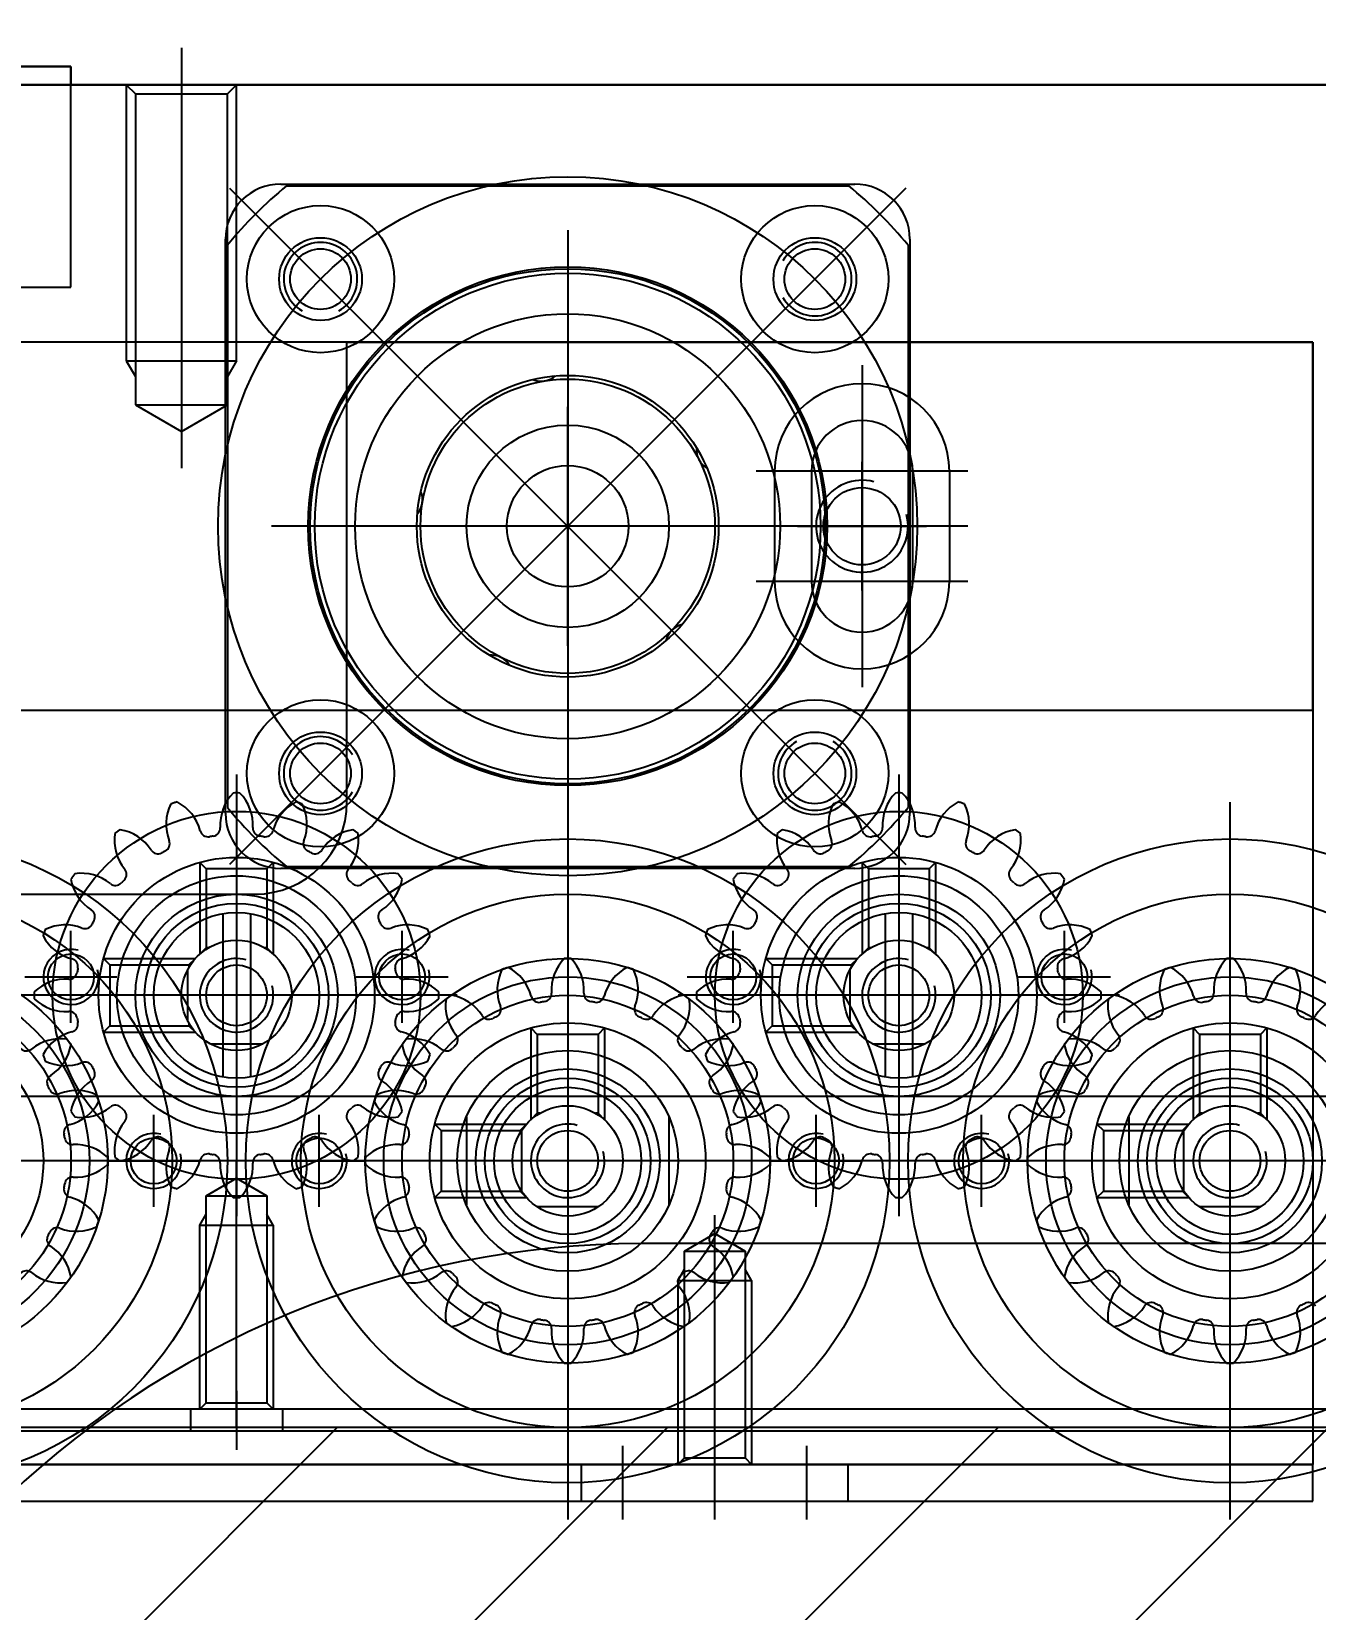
# Model space of a CAD drawing. Header units: inches. Extents: x 0 to 77285, y -118 to 40065.
# Drawn here: x 16554.5 to 16624.3, y 25985.7 to 26071.4 of the extents above; entities that cross this region are included whole.
import ezdxf

# ---------------------------------------------------------------- set-up
doc = ezdxf.new("R2010")
doc.units = ezdxf.units.IN
doc.header["$LTSCALE"] = 5
doc.header["$MEASUREMENT"] = 0
doc.layers.add('A', color=8, linetype='Continuous')
doc.styles.add('SCI', font='')
doc.styles.get('SCI').set_extended_font_data('Gulim')
doc.dimstyles.new('SCH', dxfattribs={"dimtxt": 2.5, "dimasz": 2, "dimexe": 1.25, "dimexo": 0.625, "dimtad": 1, "dimdec": 8, "dimtxsty": 'SCI', "dimcen": 2.5, "dimclrd": 4, "dimclre": 4, "dimclrt": 7, "dimadec": 8, "dimazin": 2, "dimtfac": 1, "dimtdec": 8, "dimtmove": 0, "dimatfit": 3, "dimfxl": 1, "dimarcsym": 0})

# ---------------------------------------------------------------- blocks, each defined once
blk = doc.blocks.new('A$Cc399747e')
h = blk.add_hatch()
h.set_pattern_fill('ANSI31', color=256, scale=4)
h.set_pattern_definition([(45, (8071.277, 63861.461), (-8.980256, 8.980256), [])])
h.paths.add_polyline_path([(891.797, 581), (491.797, 581), (491.797, 281), (891.797, 281)])
for p, q in [((663.797, 247), (663.797, 286)), ((686.797, 286), (686.797, 282)), ((691.797, 286), (691.797, 282)), ((696.797, 286), (696.797, 282)), ((699.797, 247), (699.797, 286)), ((884.297, 285), (659.297, 285)), ((659.297, 285), (659.297, 283)), ((684.547, 285), (684.547, 283)), ((699.047, 285), (699.047, 283)), ((691.797, 284), (691.797, 269.447)), ((659.297, 222), (659.297, 283)), ((659.297, 283), (884.297, 283)), ((884.297, 283), (659.297, 283)), ((690.147, 282.65), (689.797, 283)), ((689.797, 273), (689.797, 283)), ((693.447, 282.65), (690.147, 282.65)), ((690.147, 271.4), (690.147, 282.65)), ((693.797, 283), (693.447, 282.65)), ((693.447, 282.65), (693.447, 271.4)), ((693.797, 283), (693.797, 273)), ((717.797, 279), (717.797, 282.2)), ((491.797, 281), (891.797, 281)), ((491.797, 281), (891.797, 281)), ((715.297, 280), (715.297, 281.2)), ((720.297, 280), (720.297, 281.2)), ((663.797, 254.5), (663.797, 278.5)), ((699.797, 254.5), (699.797, 278.5)), ((689.797, 273), (690.147, 272.394)), ((693.797, 273), (689.797, 273)), ((693.797, 273), (693.447, 272.394)), ((691.797, 270.447), (690.147, 271.4)), ((693.447, 271.4), (690.147, 271.4)), ((693.447, 271.4), (691.797, 270.447)), ((681.797, 245.5), (681.797, 269.5)), ((717.797, 245.5), (717.797, 269.5)), ((662.14, 269.001), (665.454, 269.001)), ((671.026, 268.5), (666.033, 268.5)), ((666.383, 268.15), (666.033, 268.5)), ((669.297, 264.102), (669.297, 268.898)), ((671.026, 268.5), (670.676, 268.15)), ((694.297, 264.102), (694.297, 268.898)), ((698.14, 269.001), (701.454, 269.001)), ((707.026, 268.5), (702.033, 268.5)), ((702.383, 268.15), (702.033, 268.5)), ((705.297, 264.102), (705.297, 268.898)), ((707.026, 268.5), (706.676, 268.15)), ((666.298, 268.157), (666.298, 264.843)), ((666.383, 268.021), (666.383, 268.15)), ((670.676, 268.15), (666.383, 268.15)), ((670.676, 264.85), (670.676, 268.15)), ((702.298, 268.157), (702.298, 264.843)), ((702.383, 268.021), (702.383, 268.15)), ((706.676, 268.15), (702.383, 268.15)), ((706.676, 264.85), (706.676, 268.15)), ((644.297, 266.5), (683.297, 266.5)), ((651.797, 266.5), (675.797, 266.5)), ((680.297, 266.5), (719.297, 266.5)), ((687.797, 266.5), (711.797, 266.5)), ((716.297, 266.5), (755.297, 266.5)), ((723.797, 266.5), (747.797, 266.5)), ((661.797, 259.272), (661.797, 264.264)), ((662.147, 263.914), (661.797, 264.264)), ((665.447, 263.914), (665.797, 264.264)), ((665.797, 259.272), (665.797, 264.264)), ((666.383, 264.85), (666.033, 264.5)), ((671.026, 264.5), (666.033, 264.5)), ((666.383, 264.85), (666.383, 264.979)), ((670.676, 264.85), (666.383, 264.85)), ((671.026, 264.5), (670.676, 264.85)), ((697.797, 259.272), (697.797, 264.264)), ((698.147, 263.914), (697.797, 264.264)), ((701.447, 263.914), (701.797, 264.264)), ((701.797, 259.272), (701.797, 264.264)), ((702.383, 264.85), (702.033, 264.5)), ((707.026, 264.5), (702.033, 264.5)), ((702.383, 264.85), (702.383, 264.979)), ((706.676, 264.85), (702.383, 264.85)), ((707.026, 264.5), (706.676, 264.85)), ((662.147, 263.914), (662.277, 263.914)), ((662.147, 259.622), (662.147, 263.914)), ((665.318, 263.914), (665.447, 263.914)), ((665.447, 259.622), (665.447, 263.914)), ((698.147, 263.914), (698.277, 263.914)), ((698.147, 259.622), (698.147, 263.914)), ((701.318, 263.914), (701.447, 263.914)), ((701.447, 259.622), (701.447, 263.914)), ((681.797, 252), (681.797, 263)), ((717.797, 252), (717.797, 263)), ((681.047, 253.063), (681.047, 261.937)), ((682.547, 253.063), (682.547, 261.937)), ((717.047, 253.063), (717.047, 261.937)), ((718.547, 253.063), (718.547, 261.937)), ((683.22, 260.141), (680.374, 260.141)), ((719.22, 260.141), (716.374, 260.141)), ((661.797, 259.272), (662.147, 259.622)), ((662.147, 259.622), (665.447, 259.622)), ((665.797, 259.272), (665.447, 259.622)), ((689.026, 259.5), (684.033, 259.5)), ((684.383, 259.15), (684.033, 259.5)), ((684.383, 259.021), (684.383, 259.15)), ((688.676, 259.15), (684.383, 259.15)), ((689.026, 259.5), (688.676, 259.15)), ((688.676, 255.85), (688.676, 259.15)), ((697.797, 259.272), (698.147, 259.622)), ((698.147, 259.622), (701.447, 259.622)), ((701.797, 259.272), (701.447, 259.622)), ((725.026, 259.5), (720.033, 259.5)), ((720.383, 259.15), (720.033, 259.5)), ((720.383, 259.021), (720.383, 259.15)), ((724.676, 259.15), (720.383, 259.15)), ((725.026, 259.5), (724.676, 259.15)), ((724.676, 255.85), (724.676, 259.15)), ((684.438, 258.923), (684.438, 256.077)), ((720.438, 258.923), (720.438, 256.077)), ((669.797, 257.5), (693.797, 257.5)), ((676.297, 257.5), (687.297, 257.5)), ((705.797, 257.5), (729.797, 257.5)), ((712.297, 257.5), (723.297, 257.5)), ((684.383, 255.85), (684.033, 255.5)), ((684.383, 255.85), (684.383, 255.979)), ((688.676, 255.85), (684.383, 255.85)), ((689.026, 255.5), (688.676, 255.85)), ((720.383, 255.85), (720.033, 255.5)), ((720.383, 255.85), (720.383, 255.979)), ((724.676, 255.85), (720.383, 255.85)), ((725.026, 255.5), (724.676, 255.85)), ((679.797, 250.272), (679.797, 255.264)), ((680.147, 254.914), (679.797, 255.264)), ((680.147, 254.914), (680.277, 254.914)), ((680.147, 250.622), (680.147, 254.914)), ((683.318, 254.914), (683.447, 254.914)), ((683.447, 254.914), (683.797, 255.264)), ((683.447, 250.622), (683.447, 254.914)), ((683.797, 250.272), (683.797, 255.264)), ((689.026, 255.5), (684.033, 255.5)), ((715.797, 250.272), (715.797, 255.264)), ((716.147, 254.914), (715.797, 255.264)), ((716.147, 254.914), (716.277, 254.914)), ((716.147, 250.622), (716.147, 254.914)), ((719.318, 254.914), (719.447, 254.914)), ((719.447, 254.914), (719.797, 255.264)), ((719.447, 250.622), (719.447, 254.914)), ((719.797, 250.272), (719.797, 255.264)), ((725.026, 255.5), (720.033, 255.5)), ((826.797, 252), (716.797, 252)), ((679.797, 250.272), (680.147, 250.622)), ((680.147, 250.622), (683.447, 250.622)), ((683.797, 250.272), (683.447, 250.622)), ((684.197, 250.6), (715.397, 250.6)), ((715.086, 250.5), (684.508, 250.5)), ((715.797, 250.272), (716.147, 250.622)), ((716.147, 250.622), (719.447, 250.622)), ((719.797, 250.272), (719.447, 250.622)), ((718.182, 213.615), (681.412, 250.385)), ((681.412, 213.615), (718.182, 250.385)), ((699.797, 215.9), (699.797, 248.1)), ((681.197, 216.4), (681.197, 247.6)), ((681.297, 216.711), (681.297, 247.289)), ((684.241, 247.556), (688.483, 243.314)), ((715.354, 247.556), (711.111, 243.314)), ((718.297, 216.711), (718.297, 247.289)), ((718.397, 247.6), (718.397, 216.4)), ((711.797, 247), (711.797, 222)), ((659.297, 242), (659.297, 222)), ((884.297, 242), (659.297, 242)), ((683.797, 223.25), (683.797, 240.75)), ((699.797, 238.5), (699.797, 225.5)), ((683.797, 235.5), (683.797, 228.5)), ((678.047, 235), (689.547, 235)), ((679.047, 229), (679.047, 235)), ((681.047, 229), (681.047, 235)), ((686.547, 229), (686.547, 235)), ((688.547, 229), (688.547, 235)), ((678.047, 232), (689.547, 232)), ((687.297, 232), (680.297, 232)), ((683.697, 232), (715.897, 232)), ((693.297, 232), (706.297, 232)), ((678.047, 229), (689.547, 229)), ((711.797, 222), (659.297, 222)), ((659.297, 222), (884.297, 222)), ((684.241, 216.444), (688.483, 220.686)), ((715.354, 216.444), (711.111, 220.686)), ((739.797, 219), (726.797, 219)), ((726.797, 219), (726.797, 207)), ((715.397, 213.4), (684.197, 213.4)), ((715.086, 213.5), (684.508, 213.5)), ((1040.797, 208), (400.797, 208)), ((403.797, 208), (1037.797, 208)), ((726.797, 207), (726.797, 208)), ((816.797, 207), (726.797, 207)), ((726.797, 207), (816.797, 207))]:
    blk.add_line(p, q)
at = {"ltscale": 3}
for p, q in [((213.792, 281.2), (1040.797, 281.2)), ((717.797, 281), (717.797, 266.447)), ((213.792, 280), (1040.797, 280)), ((213.792, 280), (1040.797, 280)), ((716.147, 279.65), (715.797, 280)), ((715.797, 270), (715.797, 280)), ((719.447, 279.65), (716.147, 279.65)), ((716.147, 268.4), (716.147, 279.65)), ((719.797, 280), (719.447, 279.65)), ((719.447, 279.65), (719.447, 268.4)), ((719.797, 280), (719.797, 270)), ((663.797, 253.5), (663.797, 279.5)), ((699.797, 253.5), (699.797, 279.5)), ((715.797, 270), (716.147, 269.394)), ((719.797, 270), (715.797, 270)), ((719.797, 270), (719.447, 269.394)), ((677.297, 269), (677.297, 264)), ((686.297, 269), (686.297, 264)), ((713.297, 269), (713.297, 264)), ((722.297, 269), (722.297, 264)), ((717.797, 267.447), (716.147, 268.4)), ((719.447, 268.4), (716.147, 268.4)), ((719.447, 268.4), (717.797, 267.447)), ((650.797, 266.5), (676.797, 266.5)), ((679.797, 266.5), (674.797, 266.5)), ((688.797, 266.5), (683.797, 266.5)), ((686.797, 266.5), (712.797, 266.5)), ((715.797, 266.5), (710.797, 266.5)), ((724.797, 266.5), (719.797, 266.5)), ((722.797, 266.5), (748.797, 266.5)), ((681.797, 250), (681.797, 265)), ((717.797, 250), (717.797, 265)), ((655.297, 263), (886.297, 263)), ((672.797, 259), (672.797, 254)), ((690.797, 259), (690.797, 254)), ((708.797, 259), (708.797, 254)), ((726.797, 259), (726.797, 254)), ((674.297, 257.5), (689.297, 257.5)), ((710.297, 257.5), (725.297, 257.5)), ((675.297, 256.5), (670.297, 256.5)), ((693.297, 256.5), (688.297, 256.5)), ((711.297, 256.5), (706.297, 256.5)), ((729.297, 256.5), (724.297, 256.5)), ((720.797, 206), (720.797, 228.843)), ((720.797, 226.843), (718.297, 225.4)), ((723.297, 225.4), (720.797, 226.843)), ((723.297, 225.4), (718.297, 225.4)), ((718.297, 225.4), (718.297, 208.5)), ((723.297, 208.5), (723.297, 225.4)), ((717.797, 223), (718.297, 223.866)), ((723.797, 223), (723.297, 223.866)), ((723.797, 223), (717.797, 223)), ((717.797, 223), (717.797, 208)), ((723.797, 208), (723.797, 223)), ((718.297, 208.5), (717.797, 208)), ((723.297, 208.5), (718.297, 208.5)), ((723.797, 208), (723.297, 208.5)), ((1040.797, 208), (243.797, 208))]:
    blk.add_line(p, q, dxfattribs=at)
at = {"ltscale": 5}
blk.add_line((470.792, 271), (695.792, 271), dxfattribs=at)
for centre, radius in [((663.797, 266.5), 17.5), ((699.797, 266.5), 17.5), ((735.797, 266.5), 17.5), ((663.797, 266.5), 14.5), ((699.797, 266.5), 14.5), ((735.797, 266.5), 14.5), ((663.797, 266.5), 10), ((699.797, 266.5), 10), ((735.797, 266.5), 10), ((663.797, 266.5), 7.5), ((699.797, 266.5), 7.5), ((735.797, 266.5), 7.5), ((663.797, 266.5), 6), ((699.797, 266.5), 6), ((663.797, 266.5), 5), ((699.797, 266.5), 5), ((663.797, 266.5), 4.5), ((663.797, 266.5), 4), ((699.797, 266.5), 4.5), ((699.797, 266.5), 4), ((663.797, 266.5), 3), ((663.797, 266.5), 3), ((699.797, 266.5), 3), ((699.797, 266.5), 3), ((663.797, 266.5), 1.65), ((699.797, 266.5), 1.65), ((681.797, 257.5), 10), ((717.797, 257.5), 10), ((681.797, 257.5), 7.5), ((717.797, 257.5), 7.5), ((681.797, 257.5), 5), ((717.797, 257.5), 5), ((681.797, 257.5), 4.5), ((681.797, 257.5), 4.5), ((717.797, 257.5), 4.5), ((717.797, 257.5), 4.5), ((681.797, 257.5), 3), ((681.797, 257.5), 3), ((717.797, 257.5), 3), ((717.797, 257.5), 3), ((681.797, 257.5), 1.65), ((717.797, 257.5), 1.65), ((699.797, 232), 19), ((699.797, 232), 19), ((686.362, 245.435), 4), ((713.232, 245.435), 4), ((686.362, 245.435), 2.25), ((686.362, 245.435), 1.65), ((713.232, 245.435), 2.25), ((713.232, 245.435), 1.65), ((699.797, 232), 14.1), ((699.797, 232), 14), ((699.797, 232), 13.75), ((699.797, 232), 11.55), ((699.797, 232), 8.2), ((699.797, 232), 8), ((699.797, 232), 5.5), ((699.797, 232), 3.3), ((683.797, 232), 2.1), ((686.362, 218.565), 4), ((713.232, 218.565), 4), ((686.362, 218.565), 2.25), ((713.232, 218.565), 2.25), ((686.362, 218.565), 1.65), ((713.232, 218.565), 1.65)]:
    blk.add_circle(centre, radius)
at = {"ltscale": 3}
for centre, radius in [((663.797, 266.5), 11), ((699.797, 266.5), 11), ((735.797, 266.5), 11), ((663.797, 266.5), 9), ((699.797, 266.5), 9), ((735.797, 266.5), 9), ((677.297, 266.5), 1.25), ((686.297, 266.5), 1.25), ((713.297, 266.5), 1.25), ((722.297, 266.5), 1.25), ((681.797, 257.5), 6.5), ((717.797, 257.5), 6.5), ((681.797, 257.5), 5.5), ((717.797, 257.5), 5.5), ((672.797, 256.5), 1.25), ((690.797, 256.5), 1.25), ((708.797, 256.5), 1.25), ((726.797, 256.5), 1.25)]:
    blk.add_circle(centre, radius, dxfattribs=at)
at = {"ltscale": 5}
blk.add_arc((695.792, 321), 50, 270, 0, dxfattribs=at)
for centre, radius, start, end in [((665.409, 275.758), 2.5, 135.86546, 183.15785), ((663.797, 266.5), 11, 90, 90.94936), ((663.797, 266.5), 11, 89.05064, 90), ((662.185, 275.758), 2.5, 356.84215, 44.13454), ((701.409, 275.758), 2.5, 135.86546, 183.15785), ((699.797, 266.5), 11, 90, 90.94936), ((699.797, 266.5), 11, 89.05064, 90), ((698.185, 275.758), 2.5, 356.84215, 44.13454), ((662.47, 275.803), 2.5, 153.86546, 201.15785), ((663.797, 266.5), 11, 108, 108.94936), ((663.797, 266.5), 11, 107.05064, 108), ((659.403, 274.806), 2.5, 14.84215, 62.13454), ((668.191, 274.806), 2.5, 117.86546, 165.15785), ((663.797, 266.5), 11, 72, 72.94936), ((663.797, 266.5), 11, 71.05064, 72), ((665.125, 275.803), 2.5, 338.84215, 26.13454), ((698.47, 275.803), 2.5, 153.86546, 201.15785), ((699.797, 266.5), 11, 108, 108.94936), ((699.797, 266.5), 11, 107.05064, 108), ((695.403, 274.806), 2.5, 14.84215, 62.13454), ((704.191, 274.806), 2.5, 117.86546, 165.15785), ((699.797, 266.5), 11, 72, 72.94936), ((699.797, 266.5), 11, 71.05064, 72), ((701.125, 275.803), 2.5, 338.84215, 26.13454), ((662.247, 275.56), 0.442, 194.84215, 279.71096), ((662.472, 275.596), 0.442, 278.28904, 3.15785), ((665.122, 275.596), 0.442, 176.84215, 261.71096), ((665.348, 275.56), 0.442, 260.28904, 345.15785), ((670.543, 273.042), 2.5, 99.86546, 147.15785), ((663.797, 266.5), 11, 54, 54.94936), ((663.797, 266.5), 11, 53.05064, 54), ((699.797, 266.5), 11, 126, 126.94936), ((699.797, 266.5), 11, 125.05064, 126), ((693.052, 273.042), 2.5, 32.84215, 80.13454), ((698.247, 275.56), 0.442, 194.84215, 279.71096), ((698.472, 275.596), 0.442, 278.28904, 3.15785), ((701.122, 275.596), 0.442, 176.84215, 261.71096), ((701.348, 275.56), 0.442, 260.28904, 345.15785), ((706.543, 273.042), 2.5, 99.86546, 147.15785), ((699.797, 266.5), 11, 54, 54.94936), ((699.797, 266.5), 11, 53.05064, 54), ((659.726, 274.741), 0.442, 296.28904, 21.15785), ((663.797, 266.5), 8.75, 99, 99.71096), ((663.797, 266.5), 8.75, 98.28904, 99), ((663.797, 266.5), 8.75, 81, 81.71096), ((663.797, 266.5), 8.75, 80.28904, 81), ((667.868, 274.741), 0.442, 158.84215, 243.71096), ((667.935, 274.937), 2.5, 320.84215, 8.13454), ((695.66, 274.937), 2.5, 171.86546, 219.15785), ((695.726, 274.741), 0.442, 296.28904, 21.15785), ((699.797, 266.5), 8.75, 99, 99.71096), ((699.797, 266.5), 8.75, 98.28904, 99), ((699.797, 266.5), 8.75, 81, 81.71096), ((699.797, 266.5), 8.75, 80.28904, 81), ((703.868, 274.741), 0.442, 158.84215, 243.71096), ((703.935, 274.937), 2.5, 320.84215, 8.13454), ((659.523, 274.637), 0.442, 212.84215, 297.71096), ((663.797, 266.5), 8.75, 117, 117.71096), ((663.797, 266.5), 8.75, 116.28904, 117), ((663.797, 266.5), 8.75, 63, 63.71096), ((663.797, 266.5), 8.75, 62.28904, 63), ((668.071, 274.637), 0.442, 242.28904, 327.15785), ((695.523, 274.637), 0.442, 212.84215, 297.71096), ((699.797, 266.5), 8.75, 117, 117.71096), ((699.797, 266.5), 8.75, 116.28904, 117), ((699.797, 266.5), 8.75, 63, 63.71096), ((699.797, 266.5), 8.75, 62.28904, 63), ((704.071, 274.637), 0.442, 242.28904, 327.15785), ((670.215, 273.08), 0.442, 140.84215, 225.71096), ((672.234, 270.637), 2.5, 81.86546, 129.15785), ((670.339, 273.246), 2.5, 302.84215, 350.13454), ((663.797, 266.5), 11, 36, 36.94936), ((663.797, 266.5), 11, 35.05064, 36), ((699.797, 266.5), 11, 144, 144.94936), ((693.255, 273.246), 2.5, 189.86546, 237.15785), ((699.797, 266.5), 11, 143.05064, 144), ((691.36, 270.637), 2.5, 50.84215, 98.13454), ((693.379, 273.08), 0.442, 314.28904, 39.15785), ((706.215, 273.08), 0.442, 140.84215, 225.71096), ((708.234, 270.637), 2.5, 81.86546, 129.15785), ((706.339, 273.246), 2.5, 302.84215, 350.13454), ((699.797, 266.5), 11, 36, 36.94936), ((699.797, 266.5), 11, 35.05064, 36), ((735.797, 266.5), 11, 144, 144.94936), ((729.255, 273.246), 2.5, 189.86546, 237.15785), ((735.797, 266.5), 11, 143.05064, 144), ((727.36, 270.637), 2.5, 50.84215, 98.13454), ((663.797, 266.5), 8.75, 45, 45.71096), ((663.797, 266.5), 8.75, 44.28904, 45), ((670.377, 272.918), 0.442, 224.28904, 309.15785), ((693.218, 272.918), 0.442, 230.84215, 315.71096), ((699.797, 266.5), 8.75, 135, 135.71096), ((699.797, 266.5), 8.75, 134.28904, 135), ((699.797, 266.5), 8.75, 45, 45.71096), ((699.797, 266.5), 8.75, 44.28904, 45), ((706.377, 272.918), 0.442, 224.28904, 309.15785), ((729.218, 272.918), 0.442, 230.84215, 315.71096), ((671.935, 270.774), 0.442, 122.84215, 207.71096), ((691.66, 270.774), 0.442, 332.28904, 57.15785), ((707.935, 270.774), 0.442, 122.84215, 207.71096), ((727.66, 270.774), 0.442, 332.28904, 57.15785), ((663.797, 266.5), 8.75, 27, 27.71096), ((663.797, 266.5), 8.75, 26.28904, 27), ((672.038, 270.571), 0.442, 206.28904, 291.15785), ((673.1, 267.828), 2.5, 63.86546, 111.15785), ((690.495, 267.828), 2.5, 68.84215, 116.13454), ((691.556, 270.571), 0.442, 248.84215, 333.71096), ((699.797, 266.5), 8.75, 153, 153.71096), ((699.797, 266.5), 8.75, 152.28904, 153), ((699.797, 266.5), 8.75, 27, 27.71096), ((699.797, 266.5), 8.75, 26.28904, 27), ((708.038, 270.571), 0.442, 206.28904, 291.15785), ((709.1, 267.828), 2.5, 63.86546, 111.15785), ((726.495, 267.828), 2.5, 68.84215, 116.13454), ((727.556, 270.571), 0.442, 248.84215, 333.71096), ((735.797, 266.5), 8.75, 153, 153.71096), ((735.797, 266.5), 8.75, 152.28904, 153), ((672.104, 270.894), 2.5, 284.84215, 332.13454), ((663.797, 266.5), 11, 18, 18.94936), ((663.797, 266.5), 11, 17.05064, 18), ((699.797, 266.5), 11, 162, 162.94936), ((691.491, 270.894), 2.5, 207.86546, 255.15785), ((699.797, 266.5), 11, 161.05064, 162), ((708.104, 270.894), 2.5, 284.84215, 332.13454), ((699.797, 266.5), 11, 18, 18.94936), ((699.797, 266.5), 11, 17.05064, 18), ((735.797, 266.5), 11, 162, 162.94936), ((727.491, 270.894), 2.5, 207.86546, 255.15785), ((735.797, 266.5), 11, 161.05064, 162), ((663.797, 266.5), 2, 255, 195), ((683.409, 266.758), 2.5, 135.86546, 183.15785), ((681.797, 257.5), 11, 90, 90.94936), ((681.797, 257.5), 11, 89.05064, 90), ((680.185, 266.758), 2.5, 356.84215, 44.13454), ((699.797, 266.5), 2, 255, 195), ((719.409, 266.758), 2.5, 135.86546, 183.15785), ((717.797, 257.5), 11, 90, 90.94936), ((717.797, 257.5), 11, 89.05064, 90), ((716.185, 266.758), 2.5, 356.84215, 44.13454), ((672.857, 268.051), 0.442, 104.84215, 189.71096), ((663.797, 266.5), 8.75, 9, 9.71096), ((663.797, 266.5), 8.75, 8.28904, 9), ((672.893, 267.825), 0.442, 188.28904, 273.15785), ((680.47, 266.803), 2.5, 153.86546, 201.15785), ((681.797, 257.5), 11, 108, 108.94936), ((681.797, 257.5), 11, 107.05064, 108), ((677.403, 265.806), 2.5, 14.84215, 62.13454), ((686.191, 265.806), 2.5, 117.86546, 165.15785), ((681.797, 257.5), 11, 72, 72.94936), ((681.797, 257.5), 11, 71.05064, 72), ((683.125, 266.803), 2.5, 338.84215, 26.13454), ((690.702, 267.825), 0.442, 266.84215, 351.71096), ((690.737, 268.051), 0.442, 350.28904, 75.15785), ((699.797, 266.5), 8.75, 171, 171.71096), ((699.797, 266.5), 8.75, 170.28904, 171), ((708.857, 268.051), 0.442, 104.84215, 189.71096), ((699.797, 266.5), 8.75, 9, 9.71096), ((699.797, 266.5), 8.75, 8.28904, 9), ((708.893, 267.825), 0.442, 188.28904, 273.15785), ((716.47, 266.803), 2.5, 153.86546, 201.15785), ((717.797, 257.5), 11, 108, 108.94936), ((717.797, 257.5), 11, 107.05064, 108), ((713.403, 265.806), 2.5, 14.84215, 62.13454), ((722.191, 265.806), 2.5, 117.86546, 165.15785), ((717.797, 257.5), 11, 72, 72.94936), ((717.797, 257.5), 11, 71.05064, 72), ((719.125, 266.803), 2.5, 338.84215, 26.13454), ((726.702, 267.825), 0.442, 266.84215, 351.71096), ((726.737, 268.051), 0.442, 350.28904, 75.15785), ((735.797, 266.5), 8.75, 171, 171.71096), ((735.797, 266.5), 8.75, 170.28904, 171), ((673.055, 264.888), 2.5, 45.86546, 93.15785), ((690.54, 264.888), 2.5, 86.84215, 134.13454), ((709.055, 264.888), 2.5, 45.86546, 93.15785), ((726.54, 264.888), 2.5, 86.84215, 134.13454), ((673.055, 268.112), 2.5, 266.84215, 314.13454), ((663.797, 266.5), 11, 360, 0.94936), ((663.797, 266.5), 11, 359.05064, 0), ((677.66, 265.937), 2.5, 171.86546, 219.15785), ((681.797, 257.5), 11, 126, 126.94936), ((681.797, 257.5), 11, 125.05064, 126), ((675.052, 264.042), 2.5, 32.84215, 80.13454), ((680.247, 266.56), 0.442, 194.84215, 279.71096), ((681.797, 257.5), 8.75, 99, 99.71096), ((681.797, 257.5), 8.75, 98.28904, 99), ((680.472, 266.596), 0.442, 278.28904, 3.15785), ((683.122, 266.596), 0.442, 176.84215, 261.71096), ((681.797, 257.5), 8.75, 81, 81.71096), ((681.797, 257.5), 8.75, 80.28904, 81), ((683.348, 266.56), 0.442, 260.28904, 345.15785), ((688.543, 264.042), 2.5, 99.86546, 147.15785), ((685.935, 265.937), 2.5, 320.84215, 8.13454), ((681.797, 257.5), 11, 54, 54.94936), ((681.797, 257.5), 11, 53.05064, 54), ((699.797, 266.5), 11, 179.05064, 180), ((699.797, 266.5), 11, 180, 180.94936), ((690.54, 268.112), 2.5, 225.86546, 273.15785), ((709.055, 268.112), 2.5, 266.84215, 314.13454), ((699.797, 266.5), 11, 360, 0.94936), ((699.797, 266.5), 11, 359.05064, 0), ((713.66, 265.937), 2.5, 171.86546, 219.15785), ((717.797, 257.5), 11, 126, 126.94936), ((717.797, 257.5), 11, 125.05064, 126), ((711.052, 264.042), 2.5, 32.84215, 80.13454), ((716.247, 266.56), 0.442, 194.84215, 279.71096), ((717.797, 257.5), 8.75, 99, 99.71096), ((717.797, 257.5), 8.75, 98.28904, 99), ((716.472, 266.596), 0.442, 278.28904, 3.15785), ((719.122, 266.596), 0.442, 176.84215, 261.71096), ((717.797, 257.5), 8.75, 81, 81.71096), ((717.797, 257.5), 8.75, 80.28904, 81), ((719.348, 266.56), 0.442, 260.28904, 345.15785), ((724.543, 264.042), 2.5, 99.86546, 147.15785), ((721.935, 265.937), 2.5, 320.84215, 8.13454), ((717.797, 257.5), 11, 54, 54.94936), ((717.797, 257.5), 11, 53.05064, 54), ((735.797, 266.5), 11, 179.05064, 180), ((735.797, 266.5), 11, 180, 180.94936), ((726.54, 268.112), 2.5, 225.86546, 273.15785), ((663.797, 266.5), 8.75, 350.28904, 351), ((663.797, 266.5), 8.75, 351, 351.71096), ((672.893, 265.175), 0.442, 86.84215, 171.71096), ((677.523, 265.637), 0.442, 212.84215, 297.71096), ((681.797, 257.5), 8.75, 117, 117.71096), ((681.797, 257.5), 8.75, 116.28904, 117), ((677.726, 265.741), 0.442, 296.28904, 21.15785), ((685.868, 265.741), 0.442, 158.84215, 243.71096), ((681.797, 257.5), 8.75, 63, 63.71096), ((681.797, 257.5), 8.75, 62.28904, 63), ((686.071, 265.637), 0.442, 242.28904, 327.15785), ((690.702, 265.175), 0.442, 8.28904, 93.15785), ((699.797, 266.5), 8.75, 188.28904, 189), ((699.797, 266.5), 8.75, 189, 189.71096), ((699.797, 266.5), 8.75, 350.28904, 351), ((699.797, 266.5), 8.75, 351, 351.71096), ((708.893, 265.175), 0.442, 86.84215, 171.71096), ((713.523, 265.637), 0.442, 212.84215, 297.71096), ((717.797, 257.5), 8.75, 117, 117.71096), ((717.797, 257.5), 8.75, 116.28904, 117), ((713.726, 265.741), 0.442, 296.28904, 21.15785), ((721.868, 265.741), 0.442, 158.84215, 243.71096), ((717.797, 257.5), 8.75, 63, 63.71096), ((717.797, 257.5), 8.75, 62.28904, 63), ((722.071, 265.637), 0.442, 242.28904, 327.15785), ((726.702, 265.175), 0.442, 8.28904, 93.15785), ((735.797, 266.5), 8.75, 188.28904, 189), ((735.797, 266.5), 8.75, 189, 189.71096), ((672.857, 264.95), 0.442, 170.28904, 255.15785), ((672.104, 262.106), 2.5, 27.86546, 75.15785), ((675.379, 264.08), 0.442, 314.28904, 39.15785), ((688.215, 264.08), 0.442, 140.84215, 225.71096), ((691.491, 262.106), 2.5, 104.84215, 152.13454), ((690.737, 264.95), 0.442, 284.84215, 9.71096), ((708.857, 264.95), 0.442, 170.28904, 255.15785), ((708.104, 262.106), 2.5, 27.86546, 75.15785), ((711.379, 264.08), 0.442, 314.28904, 39.15785), ((724.215, 264.08), 0.442, 140.84215, 225.71096), ((727.491, 262.106), 2.5, 104.84215, 152.13454), ((726.737, 264.95), 0.442, 284.84215, 9.71096), ((681.797, 257.5), 11, 144, 144.94936), ((675.255, 264.246), 2.5, 189.86546, 237.15785), ((681.797, 257.5), 11, 143.05064, 144), ((673.36, 261.637), 2.5, 50.84215, 98.13454), ((675.218, 263.918), 0.442, 230.84215, 315.71096), ((681.797, 257.5), 8.75, 135, 135.71096), ((681.797, 257.5), 8.75, 134.28904, 135), ((681.797, 257.5), 8.75, 45, 45.71096), ((681.797, 257.5), 8.75, 44.28904, 45), ((688.377, 263.918), 0.442, 224.28904, 309.15785), ((690.234, 261.637), 2.5, 81.86546, 129.15785), ((688.339, 264.246), 2.5, 302.84215, 350.13454), ((681.797, 257.5), 11, 36, 36.94936), ((681.797, 257.5), 11, 35.05064, 36), ((717.797, 257.5), 11, 144, 144.94936), ((711.255, 264.246), 2.5, 189.86546, 237.15785), ((717.797, 257.5), 11, 143.05064, 144), ((709.36, 261.637), 2.5, 50.84215, 98.13454), ((711.218, 263.918), 0.442, 230.84215, 315.71096), ((717.797, 257.5), 8.75, 135, 135.71096), ((717.797, 257.5), 8.75, 134.28904, 135), ((717.797, 257.5), 8.75, 45, 45.71096), ((717.797, 257.5), 8.75, 44.28904, 45), ((724.377, 263.918), 0.442, 224.28904, 309.15785), ((726.234, 261.637), 2.5, 81.86546, 129.15785), ((724.339, 264.246), 2.5, 302.84215, 350.13454), ((717.797, 257.5), 11, 36, 36.94936), ((717.797, 257.5), 11, 35.05064, 36), ((663.797, 266.5), 8.75, 332.28904, 333), ((663.797, 266.5), 8.75, 333, 333.71096), ((672.038, 262.429), 0.442, 68.84215, 153.71096), ((673.1, 265.172), 2.5, 248.84215, 296.13454), ((663.797, 266.5), 11, 341.05064, 342), ((663.797, 266.5), 11, 342, 342.94936), ((699.797, 266.5), 11, 197.05064, 198), ((699.797, 266.5), 11, 198, 198.94936), ((690.495, 265.172), 2.5, 243.86546, 291.15785), ((691.556, 262.429), 0.442, 26.28904, 111.15785), ((699.797, 266.5), 8.75, 206.28904, 207), ((699.797, 266.5), 8.75, 207, 207.71096), ((699.797, 266.5), 8.75, 332.28904, 333), ((699.797, 266.5), 8.75, 333, 333.71096), ((708.038, 262.429), 0.442, 68.84215, 153.71096), ((709.1, 265.172), 2.5, 248.84215, 296.13454), ((699.797, 266.5), 11, 341.05064, 342), ((699.797, 266.5), 11, 342, 342.94936), ((735.797, 266.5), 11, 197.05064, 198), ((735.797, 266.5), 11, 198, 198.94936), ((726.495, 265.172), 2.5, 243.86546, 291.15785), ((727.556, 262.429), 0.442, 26.28904, 111.15785), ((735.797, 266.5), 8.75, 206.28904, 207), ((735.797, 266.5), 8.75, 207, 207.71096), ((671.935, 262.226), 0.442, 152.28904, 237.15785), ((670.339, 259.754), 2.5, 9.86546, 57.15785), ((673.66, 261.774), 0.442, 332.28904, 57.15785), ((689.935, 261.774), 0.442, 122.84215, 207.71096), ((693.255, 259.754), 2.5, 122.84215, 170.13454), ((691.66, 262.226), 0.442, 302.84215, 27.71096), ((707.935, 262.226), 0.442, 152.28904, 237.15785), ((706.339, 259.754), 2.5, 9.86546, 57.15785), ((709.66, 261.774), 0.442, 332.28904, 57.15785), ((725.935, 261.774), 0.442, 122.84215, 207.71096), ((729.255, 259.754), 2.5, 122.84215, 170.13454), ((727.66, 262.226), 0.442, 302.84215, 27.71096), ((681.797, 257.5), 11, 162, 162.94936), ((681.797, 257.5), 11, 161.05064, 162), ((672.495, 258.828), 2.5, 68.84215, 116.13454), ((673.556, 261.571), 0.442, 248.84215, 333.71096), ((681.797, 257.5), 8.75, 153, 153.71096), ((681.797, 257.5), 8.75, 152.28904, 153), ((681.797, 257.5), 8.75, 27, 27.71096), ((681.797, 257.5), 8.75, 26.28904, 27), ((690.038, 261.571), 0.442, 206.28904, 291.15785), ((691.1, 258.828), 2.5, 63.86546, 111.15785), ((681.797, 257.5), 11, 18, 18.94936), ((681.797, 257.5), 11, 17.05064, 18), ((717.797, 257.5), 11, 162, 162.94936), ((717.797, 257.5), 11, 161.05064, 162), ((708.495, 258.828), 2.5, 68.84215, 116.13454), ((709.556, 261.571), 0.442, 248.84215, 333.71096), ((717.797, 257.5), 8.75, 153, 153.71096), ((717.797, 257.5), 8.75, 152.28904, 153), ((717.797, 257.5), 8.75, 27, 27.71096), ((717.797, 257.5), 8.75, 26.28904, 27), ((726.038, 261.571), 0.442, 206.28904, 291.15785), ((727.1, 258.828), 2.5, 63.86546, 111.15785), ((717.797, 257.5), 11, 18, 18.94936), ((717.797, 257.5), 11, 17.05064, 18), ((670.215, 259.921), 0.442, 134.28904, 219.15785), ((663.797, 266.5), 8.75, 314.28904, 315), ((663.797, 266.5), 8.75, 315, 315.71096), ((670.377, 260.082), 0.442, 50.84215, 135.71096), ((672.234, 262.363), 2.5, 230.84215, 278.13454), ((673.491, 261.894), 2.5, 207.86546, 255.15785), ((663.797, 266.5), 11, 323.05064, 324), ((663.797, 266.5), 11, 324, 324.94936), ((690.104, 261.894), 2.5, 284.84215, 332.13454), ((699.797, 266.5), 11, 215.05064, 216), ((699.797, 266.5), 11, 216, 216.94936), ((691.36, 262.363), 2.5, 261.86546, 309.15785), ((693.218, 260.082), 0.442, 44.28904, 129.15785), ((699.797, 266.5), 8.75, 224.28904, 225), ((699.797, 266.5), 8.75, 225, 225.71096), ((693.379, 259.921), 0.442, 320.84215, 45.71096), ((706.215, 259.921), 0.442, 134.28904, 219.15785), ((699.797, 266.5), 8.75, 314.28904, 315), ((699.797, 266.5), 8.75, 315, 315.71096), ((706.377, 260.082), 0.442, 50.84215, 135.71096), ((708.234, 262.363), 2.5, 230.84215, 278.13454), ((709.491, 261.894), 2.5, 207.86546, 255.15785), ((699.797, 266.5), 11, 323.05064, 324), ((699.797, 266.5), 11, 324, 324.94936), ((726.104, 261.894), 2.5, 284.84215, 332.13454), ((735.797, 266.5), 11, 215.05064, 216), ((735.797, 266.5), 11, 216, 216.94936), ((727.36, 262.363), 2.5, 261.86546, 309.15785), ((729.218, 260.082), 0.442, 44.28904, 129.15785), ((667.935, 258.063), 2.5, 351.86546, 39.15785), ((672.737, 259.051), 0.442, 350.28904, 75.15785), ((681.797, 257.5), 2, 255, 195), ((690.857, 259.051), 0.442, 104.84215, 189.71096), ((695.66, 258.063), 2.5, 140.84215, 188.13454), ((703.935, 258.063), 2.5, 351.86546, 39.15785), ((708.737, 259.051), 0.442, 350.28904, 75.15785), ((717.797, 257.5), 2, 255, 195), ((726.857, 259.051), 0.442, 104.84215, 189.71096), ((657.052, 259.958), 2.5, 279.86546, 327.15785), ((659.523, 258.363), 0.442, 62.28904, 147.15785), ((663.797, 266.5), 8.75, 242.28904, 243), ((663.797, 266.5), 8.75, 243, 243.71096), ((659.726, 258.259), 0.442, 338.84215, 63.71096), ((667.868, 258.259), 0.442, 116.28904, 201.15785), ((663.797, 266.5), 8.75, 296.28904, 297), ((663.797, 266.5), 8.75, 297, 297.71096), ((668.071, 258.363), 0.442, 32.84215, 117.71096), ((670.543, 259.958), 2.5, 212.84215, 260.13454), ((672.54, 255.888), 2.5, 86.84215, 134.13454), ((672.702, 258.825), 0.442, 266.84215, 351.71096), ((681.797, 257.5), 8.75, 171, 171.71096), ((681.797, 257.5), 8.75, 170.28904, 171), ((681.797, 257.5), 8.75, 9, 9.71096), ((681.797, 257.5), 8.75, 8.28904, 9), ((690.893, 258.825), 0.442, 188.28904, 273.15785), ((691.055, 255.888), 2.5, 45.86546, 93.15785), ((693.052, 259.958), 2.5, 279.86546, 327.15785), ((695.523, 258.363), 0.442, 62.28904, 147.15785), ((699.797, 266.5), 8.75, 242.28904, 243), ((699.797, 266.5), 8.75, 243, 243.71096), ((695.726, 258.259), 0.442, 338.84215, 63.71096), ((703.868, 258.259), 0.442, 116.28904, 201.15785), ((699.797, 266.5), 8.75, 296.28904, 297), ((699.797, 266.5), 8.75, 297, 297.71096), ((704.071, 258.363), 0.442, 32.84215, 117.71096), ((706.543, 259.958), 2.5, 212.84215, 260.13454), ((708.54, 255.888), 2.5, 86.84215, 134.13454), ((708.702, 258.825), 0.442, 266.84215, 351.71096), ((717.797, 257.5), 8.75, 171, 171.71096), ((717.797, 257.5), 8.75, 170.28904, 171), ((717.797, 257.5), 8.75, 9, 9.71096), ((717.797, 257.5), 8.75, 8.28904, 9), ((726.893, 258.825), 0.442, 188.28904, 273.15785), ((727.055, 255.888), 2.5, 45.86546, 93.15785), ((662.47, 257.197), 2.5, 158.84215, 206.13454), ((659.403, 258.194), 2.5, 297.86546, 345.15785), ((662.247, 257.44), 0.442, 80.28904, 165.15785), ((663.797, 266.5), 8.75, 260.28904, 261), ((663.797, 266.5), 8.75, 261, 261.71096), ((662.472, 257.405), 0.442, 356.84215, 81.71096), ((665.409, 257.242), 2.5, 176.84215, 224.13454), ((662.185, 257.242), 2.5, 315.86546, 3.15785), ((665.122, 257.405), 0.442, 98.28904, 183.15785), ((663.797, 266.5), 8.75, 278.28904, 279), ((663.797, 266.5), 8.75, 279, 279.71096), ((665.348, 257.44), 0.442, 14.84215, 99.71096), ((668.191, 258.194), 2.5, 194.84215, 242.13454), ((665.125, 257.197), 2.5, 333.86546, 21.15785), ((663.797, 266.5), 11, 305.05064, 306), ((663.797, 266.5), 11, 306, 306.94936), ((681.797, 257.5), 11, 179.05064, 180), ((681.797, 257.5), 11, 180, 180.94936), ((681.797, 257.5), 11, 360, 0.94936), ((681.797, 257.5), 11, 359.05064, 0), ((699.797, 266.5), 11, 233.05064, 234), ((699.797, 266.5), 11, 234, 234.94936), ((698.47, 257.197), 2.5, 158.84215, 206.13454), ((695.403, 258.194), 2.5, 297.86546, 345.15785), ((698.247, 257.44), 0.442, 80.28904, 165.15785), ((699.797, 266.5), 8.75, 260.28904, 261), ((699.797, 266.5), 8.75, 261, 261.71096), ((698.472, 257.405), 0.442, 356.84215, 81.71096), ((701.409, 257.242), 2.5, 176.84215, 224.13454), ((698.185, 257.242), 2.5, 315.86546, 3.15785), ((701.122, 257.405), 0.442, 98.28904, 183.15785), ((699.797, 266.5), 8.75, 278.28904, 279), ((699.797, 266.5), 8.75, 279, 279.71096), ((701.348, 257.44), 0.442, 14.84215, 99.71096), ((704.191, 258.194), 2.5, 194.84215, 242.13454), ((701.125, 257.197), 2.5, 333.86546, 21.15785), ((699.797, 266.5), 11, 305.05064, 306), ((699.797, 266.5), 11, 306, 306.94936), ((717.797, 257.5), 11, 179.05064, 180), ((717.797, 257.5), 11, 180, 180.94936), ((717.797, 257.5), 11, 360, 0.94936), ((717.797, 257.5), 11, 359.05064, 0), ((672.54, 259.112), 2.5, 225.86546, 273.15785), ((672.702, 256.175), 0.442, 8.28904, 93.15785), ((690.893, 256.175), 0.442, 86.84215, 171.71096), ((691.055, 259.112), 2.5, 266.84215, 314.13454), ((708.54, 259.112), 2.5, 225.86546, 273.15785), ((708.702, 256.175), 0.442, 8.28904, 93.15785), ((726.893, 256.175), 0.442, 86.84215, 171.71096), ((727.055, 259.112), 2.5, 266.84215, 314.13454), ((663.797, 266.5), 11, 251.05064, 252), ((663.797, 266.5), 11, 252, 252.94936), ((663.797, 266.5), 11, 287.05064, 288), ((663.797, 266.5), 11, 288, 288.94936), ((672.737, 255.95), 0.442, 284.84215, 9.71096), ((681.797, 257.5), 8.75, 188.28904, 189), ((681.797, 257.5), 8.75, 189, 189.71096), ((690.857, 255.95), 0.442, 170.28904, 255.15785), ((681.797, 257.5), 8.75, 350.28904, 351), ((681.797, 257.5), 8.75, 351, 351.71096), ((699.797, 266.5), 11, 251.05064, 252), ((699.797, 266.5), 11, 252, 252.94936), ((699.797, 266.5), 11, 287.05064, 288), ((699.797, 266.5), 11, 288, 288.94936), ((708.737, 255.95), 0.442, 284.84215, 9.71096), ((717.797, 257.5), 8.75, 188.28904, 189), ((717.797, 257.5), 8.75, 189, 189.71096), ((726.857, 255.95), 0.442, 170.28904, 255.15785), ((717.797, 257.5), 8.75, 350.28904, 351), ((717.797, 257.5), 8.75, 351, 351.71096), ((663.797, 266.5), 11, 269.05064, 270), ((663.797, 266.5), 11, 270, 270.94936), ((673.491, 253.106), 2.5, 104.84215, 152.13454), ((690.104, 253.106), 2.5, 27.86546, 75.15785), ((699.797, 266.5), 11, 269.05064, 270), ((699.797, 266.5), 11, 270, 270.94936), ((709.491, 253.106), 2.5, 104.84215, 152.13454), ((726.104, 253.106), 2.5, 27.86546, 75.15785), ((681.797, 257.5), 11, 197.05064, 198), ((681.797, 257.5), 11, 198, 198.94936), ((672.495, 256.172), 2.5, 243.86546, 291.15785), ((691.1, 256.172), 2.5, 248.84215, 296.13454), ((681.797, 257.5), 11, 341.05064, 342), ((681.797, 257.5), 11, 342, 342.94936), ((717.797, 257.5), 11, 197.05064, 198), ((717.797, 257.5), 11, 198, 198.94936), ((708.495, 256.172), 2.5, 243.86546, 291.15785), ((727.1, 256.172), 2.5, 248.84215, 296.13454), ((717.797, 257.5), 11, 341.05064, 342), ((717.797, 257.5), 11, 342, 342.94936), ((673.556, 253.429), 0.442, 26.28904, 111.15785), ((673.66, 253.226), 0.442, 302.84215, 27.71096), ((681.797, 257.5), 8.75, 206.28904, 207), ((681.797, 257.5), 8.75, 207, 207.71096), ((689.935, 253.226), 0.442, 152.28904, 237.15785), ((681.797, 257.5), 8.75, 332.28904, 333), ((681.797, 257.5), 8.75, 333, 333.71096), ((690.038, 253.429), 0.442, 68.84215, 153.71096), ((709.556, 253.429), 0.442, 26.28904, 111.15785), ((709.66, 253.226), 0.442, 302.84215, 27.71096), ((717.797, 257.5), 8.75, 206.28904, 207), ((717.797, 257.5), 8.75, 207, 207.71096), ((725.935, 253.226), 0.442, 152.28904, 237.15785), ((717.797, 257.5), 8.75, 332.28904, 333), ((717.797, 257.5), 8.75, 333, 333.71096), ((726.038, 253.429), 0.442, 68.84215, 153.71096), ((675.255, 250.754), 2.5, 122.84215, 170.13454), ((688.339, 250.754), 2.5, 9.86546, 57.15785), ((711.255, 250.754), 2.5, 122.84215, 170.13454), ((724.339, 250.754), 2.5, 9.86546, 57.15785), ((673.36, 253.363), 2.5, 261.86546, 309.15785), ((675.218, 251.082), 0.442, 44.28904, 129.15785), ((681.797, 257.5), 8.75, 224.28904, 225), ((681.797, 257.5), 8.75, 315, 315.71096), ((688.377, 251.082), 0.442, 50.84215, 135.71096), ((690.234, 253.363), 2.5, 230.84215, 278.13454), ((709.36, 253.363), 2.5, 261.86546, 309.15785), ((711.218, 251.082), 0.442, 44.28904, 129.15785), ((717.797, 257.5), 8.75, 224.28904, 225), ((716.797, 247), 5, 90, 180), ((717.797, 257.5), 8.75, 315, 315.71096), ((724.377, 251.082), 0.442, 50.84215, 135.71096), ((726.234, 253.363), 2.5, 230.84215, 278.13454), ((681.797, 257.5), 11, 215.05064, 216), ((681.797, 257.5), 11, 216, 216.94936), ((677.66, 249.063), 2.5, 140.84215, 188.13454), ((681.797, 257.5), 8.75, 225, 225.71096), ((675.379, 250.921), 0.442, 320.84215, 45.71096), ((684.197, 247.6), 3, 90, 180), ((699.797, 232), 24, 129.57122, 140.42878), ((688.215, 250.921), 0.442, 134.28904, 219.15785), ((685.935, 249.063), 2.5, 351.86546, 39.15785), ((681.797, 257.5), 8.75, 314.28904, 315), ((681.797, 257.5), 11, 323.05064, 324), ((681.797, 257.5), 11, 324, 324.94936), ((717.797, 257.5), 11, 215.05064, 216), ((717.797, 257.5), 11, 216, 216.94936), ((713.66, 249.063), 2.5, 140.84215, 188.13454), ((717.797, 257.5), 8.75, 225, 225.71096), ((711.379, 250.921), 0.442, 320.84215, 45.71096), ((699.797, 232), 24, 39.57122, 50.42878), ((715.397, 247.6), 3, 0, 90), ((724.215, 250.921), 0.442, 134.28904, 219.15785), ((721.935, 249.063), 2.5, 351.86546, 39.15785), ((717.797, 257.5), 8.75, 314.28904, 315), ((717.797, 257.5), 11, 323.05064, 324), ((717.797, 257.5), 11, 324, 324.94936), ((677.523, 249.363), 0.442, 62.28904, 147.15785), ((681.797, 257.5), 8.75, 242.28904, 243), ((681.797, 257.5), 8.75, 243, 243.71096), ((677.726, 249.259), 0.442, 338.84215, 63.71096), ((685.868, 249.259), 0.442, 116.28904, 201.15785), ((681.797, 257.5), 8.75, 296.28904, 297), ((681.797, 257.5), 8.75, 297, 297.71096), ((686.071, 249.363), 0.442, 32.84215, 117.71096), ((713.523, 249.363), 0.442, 62.28904, 147.15785), ((717.797, 257.5), 8.75, 242.28904, 243), ((717.797, 257.5), 8.75, 243, 243.71096), ((713.726, 249.259), 0.442, 338.84215, 63.71096), ((721.868, 249.259), 0.442, 116.28904, 201.15785), ((717.797, 257.5), 8.75, 296.28904, 297), ((717.797, 257.5), 8.75, 297, 297.71096), ((722.071, 249.363), 0.442, 32.84215, 117.71096), ((675.052, 250.958), 2.5, 279.86546, 327.15785), ((680.47, 248.197), 2.5, 158.84215, 206.13454), ((680.247, 248.44), 0.442, 80.28904, 165.15785), ((681.797, 257.5), 8.75, 260.28904, 261), ((681.797, 257.5), 8.75, 261, 261.71096), ((680.472, 248.405), 0.442, 356.84215, 81.71096), ((683.122, 248.405), 0.442, 98.28904, 183.15785), ((681.797, 257.5), 8.75, 278.28904, 279), ((681.797, 257.5), 8.75, 279, 279.71096), ((683.348, 248.44), 0.442, 14.84215, 99.71096), ((683.125, 248.197), 2.5, 333.86546, 21.15785), ((688.543, 250.958), 2.5, 212.84215, 260.13454), ((711.052, 250.958), 2.5, 279.86546, 327.15785), ((716.47, 248.197), 2.5, 158.84215, 206.13454), ((716.247, 248.44), 0.442, 80.28904, 165.15785), ((717.797, 257.5), 8.75, 260.28904, 261), ((717.797, 257.5), 8.75, 261, 261.71096), ((716.472, 248.405), 0.442, 356.84215, 81.71096), ((719.122, 248.405), 0.442, 98.28904, 183.15785), ((717.797, 257.5), 8.75, 278.28904, 279), ((717.797, 257.5), 8.75, 279, 279.71096), ((719.348, 248.44), 0.442, 14.84215, 99.71096), ((719.125, 248.197), 2.5, 333.86546, 21.15785), ((724.543, 250.958), 2.5, 212.84215, 260.13454), ((681.797, 257.5), 11, 233.05064, 234), ((681.797, 257.5), 11, 234, 234.94936), ((677.403, 249.194), 2.5, 297.86546, 345.15785), ((683.409, 248.242), 2.5, 176.84215, 224.13454), ((680.185, 248.242), 2.5, 315.86546, 3.15785), ((686.191, 249.194), 2.5, 194.84215, 242.13454), ((681.797, 257.5), 11, 305.05064, 306), ((681.797, 257.5), 11, 306, 306.94936), ((717.797, 257.5), 11, 233.05064, 234), ((717.797, 257.5), 11, 234, 234.94936), ((713.403, 249.194), 2.5, 297.86546, 345.15785), ((719.409, 248.242), 2.5, 176.84215, 224.13454), ((716.185, 248.242), 2.5, 315.86546, 3.15785), ((722.191, 249.194), 2.5, 194.84215, 242.13454), ((717.797, 257.5), 11, 305.05064, 306), ((717.797, 257.5), 11, 306, 306.94936), ((681.797, 257.5), 11, 251.05064, 252), ((686.362, 245.435), 2, 300, 240), ((681.797, 257.5), 11, 288, 288.94936), ((713.232, 245.435), 2, 210, 150), ((717.797, 257.5), 11, 251.05064, 252), ((717.797, 257.5), 11, 288, 288.94936), ((681.797, 257.5), 11, 252, 252.94936), ((681.797, 257.5), 11, 269.05064, 270), ((681.797, 257.5), 11, 270, 270.94936), ((681.797, 257.5), 11, 287.05064, 288), ((717.797, 257.5), 11, 252, 252.94936), ((717.797, 257.5), 11, 269.05064, 270), ((717.797, 257.5), 11, 270, 270.94936), ((717.797, 257.5), 11, 287.05064, 288), ((683.797, 235), 4.75, 0, 180), ((703.97, 240.189), 1.19, 211.42298, 274.57702), ((683.797, 235), 2.75, 0, 180), ((693.299, 238.499), 1.19, 283.42298, 346.57702), ((683.797, 232), 2.5, 255, 195), ((708.875, 230.562), 1.19, 139.42298, 202.57702), ((683.797, 229), 4.75, 180, 0), ((683.797, 229), 2.75, 180, 0), ((691.608, 227.828), 1.19, 355.42298, 58.57702), ((701.235, 222.923), 1.19, 67.42298, 130.57702), ((686.362, 218.565), 2, 30, 330), ((713.232, 218.565), 2, 120, 60), ((684.197, 216.4), 3, 180, 270), ((699.797, 232), 24, 219.57122, 230.42878), ((699.797, 232), 24, 309.57122, 320.42878), ((715.397, 216.4), 3, 270, 0)]:
    blk.add_arc(centre, radius, start, end)
at = {"ltscale": 3}
for centre in [(677.297, 266.5), (686.297, 266.5), (713.297, 266.5), (722.297, 266.5), (672.797, 256.5), (690.797, 256.5), (708.797, 256.5), (726.797, 256.5)]:
    blk.add_arc(centre, 1.5, 255, 195, dxfattribs=at)
blk = doc.blocks.new('*D366')
at = {"color": 4, "lineweight": -2, "transparency": 16777216}
for p, q in [((12554.65, 23925.55), (12554.65, 28076.143)), ((17979.65, 23925.05), (17979.65, 28076.143)), ((12714.65, 27976.143), (17819.65, 27976.143))]:
    blk.add_line(p, q, dxfattribs=at)
at = {"color": 4, "transparency": 16777216}
for points in [[(12714.65, 28002.81), (12714.65, 27949.477), (12554.65, 27976.143)], [(17819.65, 28002.81), (17819.65, 27949.477), (17979.65, 27976.143)]]:
    blk.add_solid(points, dxfattribs=at)
at = {"layer": 'Defpoints', "color": 0, "transparency": 16777216}
for p in [(17979.65, 27976.143), (12554.65, 23875.55), (17979.65, 23875.05)]:
    blk.add_point(p, dxfattribs=at)
at = {"color": 7, "transparency": 16777216, "insert": (15267.15, 28128.806), "char_height": 200, "attachment_point": 5, "style": 'SCI'}
blk.add_mtext('5425', dxfattribs=at)
blk = doc.blocks.new('*D367')
at = {"color": 4, "lineweight": -2, "transparency": 16777216}
for p, q in [((12554.65, 23925.55), (12554.65, 29140.675)), ((21064.65, 23433.05), (21064.65, 29140.675)), ((12714.65, 29040.675), (20904.65, 29040.675))]:
    blk.add_line(p, q, dxfattribs=at)
at = {"color": 4, "transparency": 16777216}
for points in [[(12714.65, 29067.342), (12714.65, 29014.009), (12554.65, 29040.675)], [(20904.65, 29067.342), (20904.65, 29014.009), (21064.65, 29040.675)]]:
    blk.add_solid(points, dxfattribs=at)
at = {"layer": 'Defpoints', "color": 0, "transparency": 16777216}
for p in [(21064.65, 29040.675), (12554.65, 23875.55), (21064.65, 23383.05)]:
    blk.add_point(p, dxfattribs=at)
at = {"color": 7, "transparency": 16777216, "insert": (16809.65, 29193.472), "char_height": 200, "attachment_point": 5, "style": 'SCI'}
blk.add_mtext('8510', dxfattribs=at)
blk = doc.blocks.new('*D374')
at = {"color": 4, "lineweight": -2, "transparency": 16777216}
for p, q in [((12554.65, 23925.55), (12554.65, 30215.876)), ((37924.65, 23433.05), (37924.65, 30215.876)), ((12714.65, 30115.876), (37764.65, 30115.876))]:
    blk.add_line(p, q, dxfattribs=at)
at = {"color": 4, "transparency": 16777216}
for points in [[(12714.65, 30142.543), (12714.65, 30089.21), (12554.65, 30115.876)], [(37764.65, 30142.543), (37764.65, 30089.21), (37924.65, 30115.876)]]:
    blk.add_solid(points, dxfattribs=at)
at = {"layer": 'Defpoints', "color": 0, "transparency": 16777216}
for p in [(37924.65, 30115.876), (12554.65, 23875.55), (37924.65, 23383.05)]:
    blk.add_point(p, dxfattribs=at)
at = {"color": 7, "transparency": 16777216, "insert": (25239.65, 30268.539), "char_height": 200, "attachment_point": 5, "style": 'SCI'}
blk.add_mtext('25370', dxfattribs=at)

msp = doc.modelspace()

# ---------------------------------------------------------------- block references
at = {"layer": 'A', "rotation": 180}
msp.add_blockref('A$Cc399747e', (17283.44187244, 26276.55060516), dxfattribs=at)

# ---------------------------------------------------------------- dimensions: what is measured, and where the dimension line sits
for base, p2, picture, middle in [((37924.649780898, 30115.8761734788), (37924.649780898, 23383.0504762948), '*D374', (25239.649780898, 30268.5392893244)), ((21064.649780898, 29040.6754827387), (21064.649780898, 23383.0504762948), '*D367', (16809.649780898, 29193.4717543765)), ((17979.649780898, 27976.1433020648), (17979.649780898, 23875.0504762948), '*D366', (15267.149780898, 28128.8064179103))]:
    dim = msp.add_linear_dim(base=base, p1=(12554.649780898, 23875.5504762968), p2=p2, dimstyle='SCH', override={"dimscale": 80})
    dim.commit()
    dim.dimension.update_dxf_attribs({"geometry": picture, "text_midpoint": middle})

doc.saveas('drawing.dxf')
